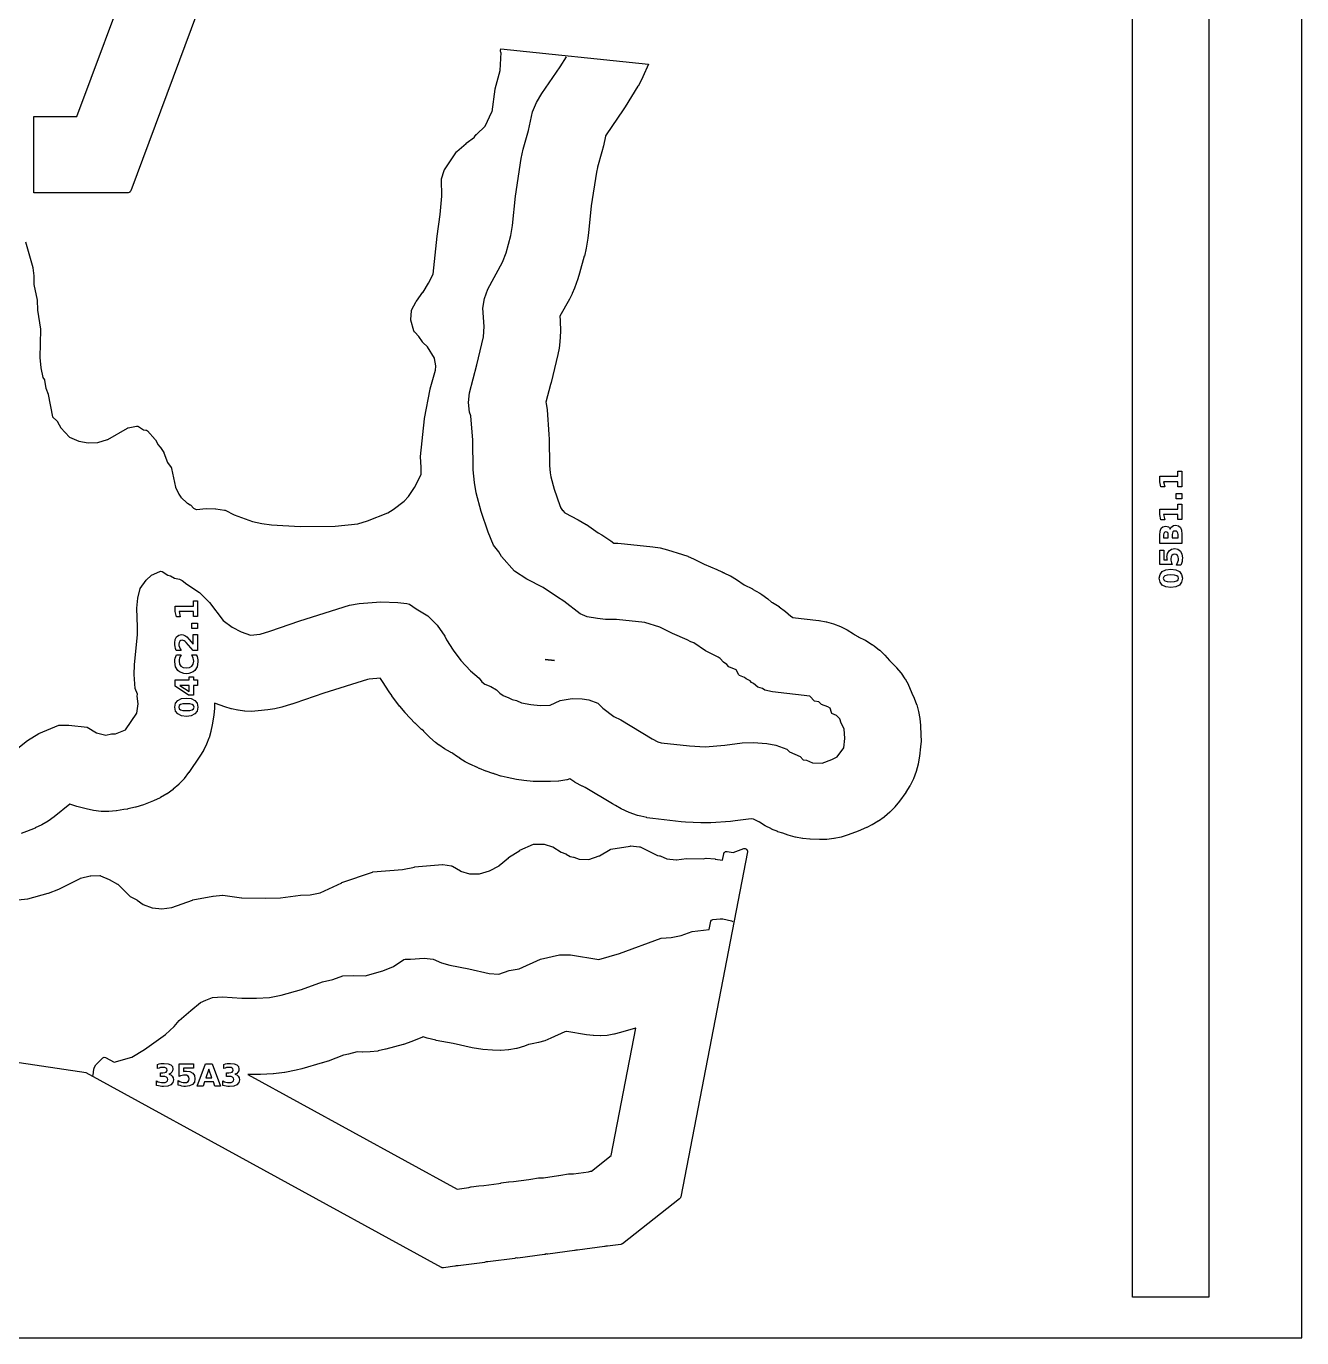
# Model space of a CAD drawing. Header units: millimetres. Extents: x 0 to 841, y 0 to 594.
# Drawn here: x 506.6 to 841, y 0 to 343.8 of the extents above; entities that cross this region are included whole.
import ezdxf

# ---------------------------------------------------------------- set-up
doc = ezdxf.new("R2010")
doc.units = ezdxf.units.MM
for name, color, linetype in [('CUT', 1, 'Continuous'), ('ENGRAVE', 5, 'Continuous'), ('SHEET_EDGE_DO_NOT_CUT', 8, 'Continuous')]:
    doc.layers.add(name, color=color, linetype=linetype)

msp = doc.modelspace()

# ---------------------------------------------------------------- linework, layer by layer
at = {"layer": 'CUT'}
for points in [[(796.62, 412.84), (816.62, 412.84), (816.62, 10.62), (796.62, 10.62), (796.62, 412.84)], [(642.69, 177.78), (645.13, 177.54), (645.13, 177.53), (645.14, 177.53), (645.13, 177.54), (645.12, 177.54), (642.69, 177.78), (642.69, 177.78), (642.69, 177.78)], [(564.74, 69.01), (619.57, 38.99), (619.58, 38.99), (619.6, 38.99), (622.65, 39.39), (622.68, 39.4), (623.2, 39.53), (623.25, 39.54), (625.26, 39.85), (625.31, 39.85), (626.56, 39.91), (626.58, 39.91), (630.5, 40.43), (630.53, 40.43), (631.05, 40.57), (631.1, 40.58), (633.1, 40.88), (633.15, 40.88), (634.39, 40.94), (634.41, 40.94), (638.35, 41.46), (638.38, 41.47), (638.89, 41.6), (638.94, 41.61), (640.94, 41.91), (640.99, 41.92), (642.21, 41.97), (642.23, 41.97), (646.19, 42.5), (646.22, 42.5), (646.74, 42.64), (646.79, 42.65), (648.78, 42.95), (648.83, 42.95), (650.04, 43.01), (650.06, 43.01), (654.03, 43.53), (654.06, 43.54), (654.57, 43.67), (654.62, 43.68), (654.76, 43.7), (654.77, 43.7), (654.78, 43.71), (659.95, 47.78), (659.96, 47.78), (659.97, 47.8), (666.4, 81.16), (666.4, 81.17), (666.39, 81.16), (662.46, 80), (662.44, 79.99), (660.72, 79.56), (660.68, 79.55), (658.94, 79.28), (658.89, 79.28), (657.14, 79.17), (657.09, 79.17), (655.33, 79.21), (655.29, 79.22), (653.53, 79.42), (653.51, 79.43), (648.31, 80.28), (648.3, 80.28), (648.29, 80.28), (647.85, 80.18), (647.83, 80.18), (647.82, 80.17), (644.16, 78.51), (644.14, 78.5), (642.59, 77.88), (642.55, 77.86), (640.96, 77.38), (640.92, 77.37), (639.28, 77.01), (639.26, 77.01), (638.36, 76.86), (638.35, 76.85), (638.34, 76.85), (637.26, 76.46), (637.23, 76.46), (635.23, 75.86), (635.18, 75.85), (633.14, 75.47), (633.09, 75.46), (631.02, 75.31), (630.97, 75.3), (628.88, 75.37), (628.86, 75.37), (626.36, 75.58), (626.32, 75.58), (623.56, 76.01), (623.53, 76.01), (618.59, 77.14), (618.58, 77.14), (614.06, 77.97), (614.03, 77.98), (611.76, 78.54), (611.74, 78.55), (610.65, 78.88), (610.63, 78.89), (610.62, 78.88), (610.55, 78.84), (610.52, 78.84), (607.76, 77.7), (607.73, 77.69), (605.52, 76.92), (605.49, 76.91), (600.88, 75.63), (600.86, 75.62), (598.88, 75.18), (598.83, 75.17), (596.84, 74.93), (596.79, 74.93), (594.77, 74.9), (594.74, 74.9), (593.38, 74.95), (593.36, 74.95), (593.35, 74.95), (591.12, 74.32), (591.08, 74.31), (589.88, 74.06), (589.85, 74.05), (585.76, 72.54), (585.74, 72.53), (584.27, 72.05), (584.25, 72.04), (578.91, 70.54), (578.89, 70.53), (577.42, 70.18), (577.4, 70.17), (574.39, 69.57), (574.37, 69.56), (572.93, 69.33), (572.89, 69.33), (571.43, 69.2), (571.41, 69.2), (568.01, 69.03), (567.99, 69.03), (566.9, 69.01), (566.88, 69.01), (564.74, 69.02), (564.73, 69.02), (564.74, 69.01)]]:
    msp.add_lwpolyline(points, close=True, dxfattribs=at)
for points in [[(554.61, 355.9), (534.04, 300.68), (534.02, 300.64), (533.99, 300.59), (533.97, 300.55), (533.83, 300.38), (533.8, 300.34), (533.76, 300.31), (533.72, 300.28), (533.68, 300.25), (533.64, 300.23), (533.59, 300.21), (533.38, 300.15), (533.33, 300.14), (533.28, 300.13), (533.23, 300.13), (508.62, 300.13), (508.62, 320.13), (519.93, 320.13), (519.94, 320.13), (519.94, 320.14), (534.69, 359.72)], [(506.46, 287.3), (508.37, 280.55), (508.38, 280.51), (508.39, 280.46), (508.6, 278.39), (508.6, 278.35), (508.63, 276.16), (508.63, 276.15), (508.63, 276.14), (509.52, 272.01), (509.52, 271.97), (509.53, 271.92), (509.64, 269.44), (509.64, 269.41), (510.34, 264.38), (510.34, 264.34), (510.34, 264.3), (510.22, 256.97), (510.23, 256.95), (510.43, 254.28), (510.43, 254.27), (510.43, 254.26), (511.02, 251.72), (511.02, 251.71), (511.03, 251.7), (511.39, 251.09), (511.41, 251.05), (511.42, 251), (511.44, 250.96), (511.45, 250.91), (511.78, 248.93), (511.78, 248.91), (511.78, 248.9), (512.38, 247.37), (512.4, 247.33), (512.41, 247.28), (513.51, 241.4), (513.51, 241.39), (513.52, 241.38), (514.73, 240.27), (514.77, 240.23), (514.81, 240.19), (514.83, 240.14), (515.72, 238.53), (515.73, 238.52), (515.74, 238.51), (517.98, 236.09), (517.99, 236.08), (518, 236.07), (520.4, 235), (520.41, 235), (520.42, 235), (522.86, 234.64), (522.87, 234.64), (522.88, 234.64), (525.38, 234.7), (525.39, 234.7), (525.4, 234.71), (527.97, 235.48), (527.98, 235.48), (527.99, 235.49), (533.22, 238.48), (533.27, 238.5), (533.32, 238.52), (533.37, 238.54), (535.52, 238.95), (535.57, 238.96), (535.62, 238.96), (535.67, 238.96), (535.9, 238.94), (535.94, 238.93), (535.99, 238.92), (536.03, 238.9), (536.07, 238.88), (536.11, 238.86), (537.39, 238.04), (537.4, 238.03), (537.41, 238.03), (538.03, 237.92), (538.07, 237.91), (538.12, 237.9), (538.16, 237.88), (538.27, 237.83), (538.31, 237.8), (538.35, 237.78), (538.38, 237.75), (538.42, 237.71), (540.47, 235.46), (540.49, 235.42), (540.52, 235.39), (540.54, 235.35), (541.1, 234.22), (541.11, 234.21), (541.11, 234.2), (541.75, 233.48), (541.78, 233.45), (541.8, 233.41), (542.67, 232.03), (542.7, 231.99), (542.72, 231.94), (543.67, 229.47), (543.67, 229.46), (543.68, 229.45), (544.63, 228.1), (544.66, 228.05), (544.68, 228.01), (544.7, 227.96), (544.71, 227.91), (545.78, 223), (545.79, 222.98), (545.79, 222.97), (546.61, 221.17), (546.61, 221.16), (546.62, 221.15), (547.2, 220.32), (547.21, 220.31), (547.22, 220.3), (548.87, 218.8), (548.88, 218.79), (548.89, 218.78), (549.65, 218.38), (549.68, 218.35), (549.72, 218.33), (549.75, 218.3), (549.78, 218.27), (550.49, 217.48), (550.5, 217.47), (550.51, 217.46), (551.21, 217.15), (551.22, 217.15), (551.24, 217.15), (553.78, 217.39), (553.84, 217.39), (556.28, 217.31), (556.33, 217.3), (558.59, 216.99), (558.65, 216.98), (558.7, 216.96), (558.75, 216.94), (561.14, 215.72), (561.17, 215.71), (565.93, 213.96), (565.96, 213.95), (568.4, 213.42), (568.42, 213.42), (570.9, 213.13), (570.91, 213.13), (578.41, 212.65), (578.43, 212.65), (587.62, 212.8), (587.64, 212.8), (593.55, 213.4), (593.56, 213.4), (593.57, 213.41), (596.12, 214.13), (596.14, 214.14), (601.39, 216.24), (601.39, 216.25), (601.4, 216.25), (602.82, 217.1), (602.85, 217.11), (605.68, 219.3), (605.68, 219.31), (605.69, 219.32), (606.86, 220.56), (606.87, 220.56), (606.87, 220.57), (608.43, 222.85), (608.45, 222.88), (609.92, 225.75), (609.93, 225.78), (610.14, 226.38), (610.14, 226.39), (610.14, 226.4), (610.16, 228.11), (610.16, 228.12), (609.99, 230.98), (609.99, 231.02), (609.99, 231.06), (611.07, 240.91), (611.08, 240.95), (612.51, 248.7), (612.52, 248.75), (613.95, 253.61), (613.96, 253.62), (613.96, 253.63), (614.03, 254.74), (614.03, 254.75), (614.03, 254.77), (613.68, 256.73), (613.68, 256.75), (613.68, 256.76), (611.85, 259.78), (611.84, 259.79), (611.84, 259.79), (610.59, 260.94), (610.56, 260.97), (610.53, 261), (610.51, 261.04), (609.56, 262.49), (609.55, 262.5), (609.54, 262.51), (608.47, 263.59), (608.44, 263.63), (608.41, 263.67), (608.32, 263.81), (608.29, 263.86), (608.27, 263.9), (608.25, 263.95), (607.46, 266.8), (607.45, 266.85), (607.45, 266.91), (607.45, 266.97), (607.61, 269.18), (607.61, 269.24), (607.63, 269.29), (607.64, 269.34), (607.67, 269.39), (608.9, 271.68), (608.93, 271.74), (610.64, 274.06), (610.66, 274.08), (612.09, 276.43), (612.1, 276.45), (613.29, 278.83), (613.3, 278.84), (613.3, 278.85), (614.35, 288.76), (614.35, 288.78), (615.19, 294.43), (615.19, 294.44), (615.58, 299.26), (615.58, 299.29), (615.47, 303.66), (615.47, 303.71), (615.47, 303.75), (615.48, 303.79), (615.49, 303.83), (616.23, 306.03), (616.24, 306.07), (616.26, 306.1), (616.29, 306.14), (619.41, 310.85), (619.43, 310.88), (619.46, 310.92), (619.49, 310.95), (621.93, 313.1), (621.96, 313.12), (624.13, 314.76), (624.14, 314.77), (624.14, 314.78), (624.59, 315.39), (624.62, 315.43), (624.65, 315.46), (626.94, 317.64), (626.95, 317.64), (626.96, 317.65), (628.73, 321.37), (628.74, 321.38), (628.74, 321.39), (629.57, 327.35), (629.58, 327.41), (630.86, 332.2), (630.86, 332.22), (630.86, 332.23), (631.1, 336.93), (631.1, 336.94), (631.09, 336.95), (631, 337.36), (630.99, 337.41), (630.99, 337.46), (630.99, 337.5), (630.99, 337.55), (631.04, 337.87), (669.78, 333.87), (668.28, 330.51), (668.27, 330.48), (667.02, 328.13), (667, 328.1), (663.62, 322.66), (663.62, 322.65), (663.13, 321.9), (663.12, 321.89), (658.65, 315.36), (658.65, 315.35), (658.46, 315.05), (658.46, 315.04), (658.45, 315.02), (657.94, 312.5), (657.94, 312.48), (657.55, 310.91), (657.54, 310.89), (656.36, 306.83), (656.36, 306.81), (656.1, 305.56), (656.1, 305.55), (654.71, 296.74), (654.71, 296.73), (654.03, 289.68), (654.03, 289.66), (653.85, 288.3), (653.84, 288.29), (653.4, 285.64), (653.4, 285.61), (652.94, 283.56), (652.93, 283.54), (651.68, 279.06), (651.68, 279.04), (651.22, 277.6), (651.21, 277.58), (650.33, 275.17), (650.33, 275.15), (649.74, 273.71), (649.72, 273.67), (649.02, 272.28), (649.01, 272.27), (646.56, 267.84), (646.55, 267.83), (646.55, 267.82), (646.64, 266.69), (646.64, 266.65), (646.66, 263.79), (646.66, 263.76), (646.49, 261.1), (646.49, 261.08), (646.31, 259.45), (646.31, 259.41), (646, 257.8), (645.99, 257.78), (644.26, 250.44), (644.25, 250.43), (644.11, 249.87), (644.11, 249.86), (642.88, 245.29), (642.88, 245.28), (642.88, 245.27), (642.95, 244.95), (642.96, 244.91), (643.16, 243.24), (643.16, 243.22), (643.65, 236.83), (643.65, 236.82), (643.71, 235.55), (643.71, 235.53), (643.79, 228.66), (643.79, 228.63), (643.98, 226.78), (643.98, 226.77), (644.15, 225.7), (644.16, 225.67), (645.03, 222.47), (645.04, 222.45), (646.49, 218.19), (646.49, 218.18), (646.68, 217.71), (646.69, 217.7), (646.69, 217.69), (647.24, 216.88), (647.26, 216.86), (647.75, 216.31), (647.76, 216.31), (647.77, 216.3), (647.85, 216.25), (647.86, 216.24), (651.31, 214.45), (651.34, 214.43), (653.44, 213.17), (653.47, 213.16), (656.53, 211.05), (656.55, 211.04), (657.52, 210.48), (657.55, 210.46), (659.86, 208.91), (659.88, 208.89), (660.66, 208.29), (660.67, 208.28), (660.68, 208.28), (661.7, 208.26), (661.72, 208.26), (663.43, 208.16), (663.45, 208.15), (670.87, 207.38), (670.9, 207.37), (672.8, 207.08), (672.84, 207.07), (674.71, 206.59), (674.73, 206.58), (678.63, 205.37), (678.65, 205.37), (680.1, 204.85), (680.14, 204.84), (681.55, 204.21), (681.56, 204.2), (684.37, 202.82), (684.38, 202.82), (687.66, 201.44), (687.68, 201.43), (689.02, 200.8), (689.05, 200.78), (689.36, 200.61), (689.37, 200.61), (689.38, 200.6), (689.47, 200.57), (689.51, 200.55), (691.18, 199.75), (691.22, 199.72), (692.81, 198.76), (692.83, 198.75), (694.83, 197.41), (694.85, 197.39), (697.03, 196.29), (697.05, 196.28), (698.9, 195.21), (698.92, 195.19), (699.48, 194.83), (699.5, 194.82), (701.02, 193.72), (701.05, 193.69), (701.99, 192.87), (702, 192.86), (702.01, 192.85), (702.21, 192.76), (702.26, 192.74), (704, 191.68), (704.05, 191.65), (705.67, 190.42), (705.71, 190.38), (707.03, 189.14), (707.04, 189.13), (707.05, 189.13), (707.47, 188.86), (707.48, 188.85), (707.49, 188.85), (714.45, 188), (714.47, 188), (716.36, 187.68), (716.4, 187.67), (718.24, 187.16), (718.28, 187.15), (720.06, 186.47), (720.1, 186.45), (721.81, 185.6), (721.85, 185.58), (723.46, 184.57), (723.5, 184.54), (723.73, 184.36), (723.74, 184.36), (723.75, 184.35), (723.79, 184.33), (723.84, 184.3), (724.6, 183.84), (724.61, 183.84), (724.62, 183.83), (724.68, 183.81), (724.73, 183.79), (726.56, 182.89), (726.6, 182.86), (728.34, 181.77), (728.36, 181.75), (728.89, 181.38), (728.91, 181.36), (730.35, 180.24), (730.38, 180.21), (731.71, 178.96), (731.74, 178.92), (732.94, 177.56), (732.97, 177.52), (733.09, 177.35), (733.1, 177.34), (733.11, 177.33), (733.47, 177), (733.49, 176.98), (734.76, 175.7), (734.79, 175.66), (735.94, 174.28), (735.96, 174.24), (736.97, 172.75), (737, 172.71), (737.87, 171.14), (737.89, 171.1), (738.61, 169.45), (738.62, 169.41), (738.78, 168.94), (738.8, 168.9), (739.37, 167.75), (739.39, 167.71), (740.05, 166.01), (740.07, 165.96), (740.56, 164.2), (740.57, 164.16), (740.91, 162.36), (740.91, 162.31), (741.08, 160.48), (741.08, 160.46), (741.18, 157.95), (741.18, 157.93), (741.19, 156.46), (741.19, 156.42), (741.08, 154.95), (741.08, 154.93), (740.81, 152.47), (740.81, 152.44), (740.49, 150.46), (740.48, 150.41), (739.96, 148.48), (739.94, 148.43), (739.23, 146.56), (739.21, 146.52), (738.31, 144.74), (738.28, 144.69), (737.2, 143), (737.18, 142.98), (735.52, 140.66), (735.51, 140.64), (734.35, 139.17), (734.32, 139.13), (733.03, 137.79), (732.99, 137.75), (731.58, 136.54), (731.54, 136.51), (730.02, 135.43), (729.98, 135.41), (728.35, 134.48), (728.33, 134.46), (726.95, 133.76), (726.92, 133.75), (724.72, 132.79), (724.69, 132.78), (722.1, 131.83), (722.08, 131.83), (720.29, 131.27), (720.24, 131.25), (718.42, 130.87), (718.37, 130.87), (716.52, 130.66), (716.47, 130.66), (714.59, 130.63), (714.57, 130.63), (712.11, 130.71), (712.08, 130.71), (710.18, 130.87), (710.13, 130.87), (708.26, 131.21), (708.22, 131.22), (706.39, 131.74), (706.34, 131.75), (705, 132.28), (704.98, 132.29), (703.7, 132.67), (703.66, 132.69), (702, 133.36), (701.96, 133.38), (700.37, 134.2), (700.33, 134.22), (698.82, 135.18), (698.78, 135.21), (698.71, 135.26), (698.7, 135.27), (698.69, 135.28), (697.3, 135.96), (697.29, 135.96), (697.28, 135.97), (696.69, 136.01), (696.67, 136.01), (695.95, 135.99), (695.93, 135.99), (692.51, 135.52), (692.5, 135.52), (691.24, 135.38), (691.22, 135.38), (686.09, 135.01), (686.06, 135), (683.54, 134.98), (683.51, 134.98), (679.46, 135.2), (679.44, 135.2), (678.36, 135.29), (678.35, 135.29), (670.9, 136.1), (670.88, 136.11), (669.33, 136.34), (669.29, 136.35), (667.77, 136.7), (667.75, 136.71), (666.89, 136.94), (666.86, 136.95), (664.72, 137.68), (664.66, 137.7), (662.61, 138.67), (662.59, 138.68), (661.1, 139.49), (661.09, 139.5), (660.34, 139.93), (660.33, 139.94), (653.19, 144.26), (653.17, 144.27), (652.43, 144.61), (652.4, 144.62), (650.52, 145.6), (650.47, 145.63), (649.16, 146.5), (649.15, 146.51), (649.14, 146.51), (648.41, 146.3), (648.36, 146.29), (646.25, 145.93), (646.2, 145.92), (644.05, 145.79), (644.02, 145.79), (641.52, 145.78), (641.49, 145.78), (639.57, 145.86), (639.55, 145.86), (637.08, 146.09), (637.06, 146.1), (635.17, 146.36), (635.14, 146.37), (632.72, 146.83), (632.7, 146.84), (631.11, 147.21), (631.07, 147.22), (629.53, 147.72), (629.49, 147.73), (629.1, 147.9), (629.09, 147.9), (629.07, 147.91), (628.97, 147.93), (628.93, 147.94), (627.18, 148.49), (627.14, 148.5), (625.45, 149.21), (625.41, 149.23), (624.78, 149.57), (624.74, 149.59), (624.7, 149.6), (624.68, 149.61), (623.18, 150.24), (623.14, 150.26), (621.71, 151), (621.68, 151.02), (620.3, 151.88), (620.28, 151.9), (619.43, 152.49), (619.4, 152.5), (618.5, 153.2), (618.49, 153.21), (618.48, 153.21), (617.94, 153.45), (617.9, 153.47), (616.31, 154.37), (616.27, 154.4), (614.76, 155.44), (614.74, 155.46), (613.93, 156.07), (613.91, 156.09), (612.45, 157.33), (612.41, 157.36), (611.08, 158.73), (611.05, 158.77), (610.89, 158.97), (610.88, 158.98), (610.87, 158.98), (610.31, 159.45), (610.29, 159.47), (608.56, 161.11), (608.54, 161.13), (605.98, 163.86), (605.96, 163.88), (604.54, 165.59), (604.52, 165.61), (602.5, 168.32), (602.49, 168.34), (601.8, 169.32), (601.79, 169.33), (600.05, 172), (600.04, 172.02), (599.54, 172.86), (599.54, 172.87), (599.52, 172.87), (596.55, 172.62), (596.53, 172.61), (596.16, 172.55), (596.13, 172.54), (584.63, 168.94), (584.62, 168.94), (577.06, 166.33), (577.05, 166.33), (576.23, 166.06), (576.22, 166.06), (573.65, 165.3), (573.63, 165.29), (571.85, 164.86), (571.81, 164.85), (570, 164.58), (569.98, 164.57), (567.46, 164.32), (567.44, 164.31), (565.7, 164.21), (565.66, 164.21), (563.93, 164.27), (563.88, 164.27), (562.17, 164.48), (562.12, 164.48), (560.43, 164.84), (560.39, 164.85), (558.73, 165.36), (558.71, 165.37), (556.29, 166.23), (556.25, 166.24), (555.99, 166.36), (555.98, 166.36), (555.98, 166.35), (555.97, 165.12), (555.97, 165.08), (555.78, 163.19), (555.78, 163.17), (555.4, 160.72), (555.4, 160.69), (555.06, 158.98), (555.05, 158.93), (554.56, 157.27), (554.54, 157.22), (553.91, 155.6), (553.89, 155.56), (553.11, 154.01), (553.09, 153.97), (552.17, 152.48), (552.16, 152.46), (549.24, 148.16), (549.22, 148.14), (548.04, 146.57), (548.01, 146.53), (546.68, 145.1), (546.64, 145.06), (545.18, 143.77), (545.14, 143.74), (543.56, 142.6), (543.52, 142.57), (541.83, 141.6), (541.78, 141.58), (539.99, 140.77), (539.97, 140.76), (537.37, 139.74), (537.35, 139.74), (535.35, 139.07), (535.3, 139.06), (533.25, 138.62), (533.2, 138.61), (532.23, 138.51), (532.21, 138.51), (530.3, 138.14), (530.25, 138.14), (528.31, 137.96), (528.26, 137.96), (526.3, 137.98), (526.25, 137.99), (524.31, 138.2), (524.26, 138.21), (522.34, 138.63), (522.32, 138.63), (519.9, 139.28), (519.87, 139.29), (518.11, 139.85), (518.09, 139.86), (518.09, 139.86), (518.08, 139.85), (513.98, 136.56), (513.96, 136.55), (512.43, 135.44), (512.39, 135.41), (510.77, 134.46), (510.73, 134.44), (509.01, 133.64), (508.99, 133.63), (506.73, 132.71), (506.71, 132.71), (505.31, 132.2)], [(494.12, 113.73), (507.05, 115.09), (507.06, 115.09), (507.07, 115.09), (512.42, 116.55), (512.44, 116.56), (515.17, 117.6), (515.19, 117.61), (520.76, 120.41), (520.81, 120.43), (520.86, 120.45), (523.42, 121.11), (523.48, 121.12), (523.54, 121.13), (525.92, 121.15), (525.98, 121.15), (526.03, 121.14), (526.08, 121.13), (526.13, 121.11), (528.34, 120.14), (528.37, 120.13), (530.59, 118.94), (530.63, 118.92), (530.67, 118.89), (530.71, 118.85), (533.85, 115.66), (533.86, 115.65), (533.87, 115.65), (535.64, 114.76), (535.67, 114.74), (535.71, 114.72), (537.29, 113.56), (537.3, 113.55), (537.31, 113.55), (539.67, 112.74), (539.69, 112.74), (539.7, 112.74), (542.16, 112.44), (542.18, 112.44), (542.19, 112.44), (544.78, 112.79), (544.79, 112.8), (544.8, 112.8), (550.22, 114.74), (550.26, 114.75), (550.3, 114.76), (555.56, 115.77), (555.61, 115.78), (558.08, 115.99), (558.14, 115.99), (558.19, 115.99), (563.11, 115.35), (563.14, 115.35), (569.37, 115.2), (569.38, 115.2), (573.29, 115.36), (573.32, 115.36), (578.52, 116.03), (578.57, 116.04), (581.07, 116.07), (581.08, 116.08), (581.09, 116.08), (583.7, 116.63), (583.72, 116.63), (583.73, 116.64), (589.34, 119.3), (589.39, 119.32), (597.42, 122.09), (597.46, 122.1), (597.5, 122.11), (597.54, 122.12), (605.24, 122.78), (605.27, 122.79), (608.41, 123.4), (608.46, 123.41), (615.73, 124.03), (615.79, 124.04), (615.85, 124.03), (618.16, 123.68), (618.2, 123.67), (618.25, 123.66), (618.29, 123.64), (618.34, 123.62), (620.46, 122.37), (620.47, 122.36), (620.48, 122.36), (622.85, 121.6), (622.87, 121.6), (622.88, 121.6), (625.4, 121.59), (625.41, 121.59), (625.42, 121.59), (628.1, 122.4), (628.11, 122.4), (628.12, 122.41), (630.58, 123.75), (630.59, 123.75), (630.6, 123.76), (633.02, 125.85), (633.08, 125.89), (636.01, 127.75), (636.04, 127.77), (636.07, 127.79), (639.63, 129.36), (639.68, 129.38), (639.73, 129.39), (639.78, 129.4), (639.84, 129.4), (642.23, 129.39), (642.28, 129.38), (642.32, 129.38), (642.37, 129.37), (644.57, 128.71), (644.61, 128.69), (644.65, 128.68), (644.69, 128.66), (646.88, 127.33), (646.89, 127.33), (646.9, 127.32), (648.11, 126.86), (648.16, 126.84), (648.21, 126.81), (649.19, 126.15), (649.2, 126.15), (649.21, 126.14), (650.06, 126.03), (650.11, 126.02), (650.17, 126.01), (651.61, 125.47), (651.62, 125.47), (651.63, 125.47), (654.11, 125.35), (654.12, 125.35), (654.14, 125.36), (656.86, 126.3), (656.87, 126.31), (656.88, 126.32), (659.68, 127.99), (659.72, 128.01), (659.76, 128.03), (659.81, 128.04), (659.85, 128.05), (664.95, 128.91), (665, 128.92), (665.04, 128.92), (665.08, 128.92), (667.43, 128.73), (667.47, 128.72), (667.52, 128.71), (667.56, 128.7), (667.6, 128.68), (672.15, 126.46), (672.16, 126.46), (672.17, 126.45), (672.67, 126.37), (672.73, 126.35), (672.78, 126.33), (674.54, 125.57), (674.55, 125.57), (674.56, 125.57), (677.03, 125.31), (677.05, 125.31), (677.06, 125.31), (679.68, 125.63), (679.75, 125.64), (684.1, 125.57), (684.12, 125.57), (684.13, 125.58), (684.76, 125.71), (684.81, 125.72), (684.86, 125.73), (684.91, 125.72), (687.22, 125.51), (687.26, 125.5), (689.13, 125.17), (689.14, 125.17), (689.14, 125.18), (689.47, 126.88), (689.49, 126.93), (689.51, 126.99), (689.53, 127.04), (689.62, 127.18), (689.65, 127.22), (689.68, 127.27), (689.72, 127.3), (689.76, 127.34), (689.82, 127.38), (689.87, 127.4), (689.92, 127.43), (689.97, 127.45), (690.02, 127.46), (690.19, 127.48), (690.24, 127.49), (690.3, 127.49), (690.35, 127.48), (691.93, 127.2), (691.94, 127.2), (691.95, 127.2), (694.76, 128.23), (694.81, 128.25), (694.85, 128.26), (694.9, 128.26), (694.95, 128.26), (695, 128.26), (695.04, 128.25), (695.09, 128.24), (695.24, 128.19), (695.28, 128.17), (695.33, 128.15), (695.37, 128.12), (695.41, 128.09), (695.44, 128.06), (695.48, 128.02), (695.5, 127.98), (695.6, 127.82), (695.63, 127.78), (695.65, 127.74), (695.66, 127.69), (695.67, 127.65), (695.68, 127.6), (695.68, 127.56), (695.68, 127.45), (695.68, 127.4), (695.67, 127.35), (678.25, 36.98), (678.24, 36.93), (678.22, 36.88), (678.2, 36.83), (678.17, 36.79), (678.02, 36.56), (677.99, 36.52), (677.95, 36.49), (677.91, 36.45), (662.92, 24.66), (662.87, 24.63), (662.82, 24.61), (662.66, 24.53), (662.61, 24.51), (662.56, 24.49), (662.51, 24.48), (659, 24.01), (658.95, 24.01), (658.9, 24.01), (658.6, 24.04), (658.58, 24.04), (658.57, 24.03), (658.31, 23.94), (658.26, 23.92), (658.2, 23.91), (651.17, 22.98), (651.11, 22.98), (651.06, 22.98), (650.75, 23), (650.74, 23), (650.73, 23), (650.48, 22.9), (650.42, 22.89), (650.36, 22.87), (643.33, 21.95), (643.28, 21.94), (643.22, 21.94), (642.92, 21.97), (642.91, 21.97), (642.9, 21.97), (642.64, 21.87), (642.58, 21.85), (642.53, 21.84), (635.5, 20.91), (635.44, 20.91), (635.39, 20.91), (635.08, 20.94), (635.07, 20.94), (635.06, 20.93), (634.8, 20.83), (634.74, 20.82), (634.69, 20.81), (627.67, 19.88), (627.61, 19.87), (627.56, 19.88), (627.24, 19.9), (627.23, 19.9), (627.22, 19.9), (626.96, 19.8), (626.9, 19.78), (626.85, 19.77), (619.83, 18.85), (619.78, 18.84), (619.73, 18.84), (619.41, 18.87), (619.4, 18.87), (619.38, 18.87), (619.12, 18.76), (619.06, 18.75), (619, 18.74), (615.98, 18.34), (615.93, 18.33), (615.88, 18.33), (615.72, 18.35), (615.67, 18.35), (615.62, 18.37), (615.57, 18.38), (615.52, 18.41), (522.35, 69.42), (522.34, 69.43), (522.33, 69.43), (454.38, 79.55)]]:
    msp.add_lwpolyline(points, dxfattribs=at)
at = {"layer": 'ENGRAVE'}
for points in [[(501.46, 152.16), (506.98, 156.59), (509.92, 158.42), (515.22, 160.56), (517.85, 160.59), (522.6, 160.09), (525.07, 158.6), (527.51, 157.95), (529.01, 158.31), (530.07, 158.36), (532.69, 159.39), (535.63, 163.71), (536, 166.19), (535.72, 168.18), (535.79, 168.72), (535.18, 170.2), (534.9, 173.88), (534.98, 176.37), (535.78, 184.33), (535.85, 186.32), (535.67, 191.3), (535.92, 193.89), (536.53, 196.41), (538.12, 198.64), (539.45, 199.89), (541.65, 200.86), (541.94, 200.92), (542.29, 200.84), (543.76, 199.91), (544.49, 199.77), (545.55, 199.09), (546.78, 198.85), (547.5, 198.5), (548.71, 197.54), (552.02, 195.33), (554.66, 192.76), (558.27, 188.02), (560.63, 186.32), (562.96, 185.08), (565.41, 184.21), (567.95, 184.47), (570.53, 185.24), (578.37, 187.94), (591.4, 192.02), (593.95, 192.47), (599.61, 192.95), (604.01, 192.72), (606.4, 192.47), (607.08, 192.27), (608.86, 191.07), (611.9, 189.28), (614.38, 186.78), (616.4, 183.9), (616.78, 182.96), (618.54, 180.27), (620.57, 177.54), (623.14, 174.79), (625.4, 172.91), (626.08, 171.96), (626.9, 171.33), (628.4, 170.75), (629.92, 169.87), (630.76, 168.97), (631.64, 168.36), (633.17, 167.79), (634.04, 167.28), (635.16, 167.09), (636.47, 166.48), (638.91, 166.01), (641.4, 165.78), (643.94, 165.79), (646.62, 167.07), (649.75, 167.6), (652.41, 167.53), (654.14, 167.25), (656.52, 166.37), (657.77, 165.01), (660.68, 162.82), (662.53, 161.99), (670.69, 157.05), (672.19, 156.23), (673.07, 155.99), (680.53, 155.17), (684.61, 154.95), (689.76, 155.33), (694.32, 155.96), (697.21, 156.03), (700.74, 155.76), (703.18, 155.34), (706.06, 154.26), (706.75, 153.58), (709.51, 152.38), (710.32, 151.54), (711.16, 151.41), (712.75, 150.7), (715.24, 150.62), (717.85, 151.57), (719.25, 152.29), (720.93, 154.63), (721.2, 157.11), (721.09, 159.64), (720.27, 161.1), (719.95, 162.27), (719.06, 163.09), (717.84, 163.68), (717.69, 163.92), (717.34, 165.05), (716.79, 165.44), (715.09, 165.97), (714.4, 166.67), (713.25, 166.89), (712.04, 168.15), (702.29, 169.34), (700.22, 169.78), (699.68, 170.16), (698.38, 170.57), (697.31, 171.54), (696.76, 171.76), (696.37, 172.24), (695.33, 172.72), (694.96, 173.12), (693.63, 173.57), (693.42, 173.8), (692.78, 175.13), (690.85, 175.91), (690.28, 176.53), (689.39, 177.1), (688.56, 178.07), (687.99, 178.45), (684.7, 180.12), (681.67, 182.16), (680.87, 182.41), (679.9, 183), (676.06, 184.62), (672.71, 186.27), (668.8, 187.48), (661.35, 188.26), (658.45, 188.32), (656.36, 188.53), (653.65, 189.01), (651.86, 189.78), (647.57, 193.13), (645.87, 194.11), (642.12, 196.69), (637.85, 198.9), (634.65, 200.94), (631.2, 204.82), (630.5, 206.02), (629.14, 207.75), (627.74, 211.2), (625.9, 216.59), (624.57, 221.47), (624.14, 224.22), (623.8, 227.52), (623.71, 235.29), (623.22, 241.7), (622.88, 242.67), (622.61, 245.21), (622.82, 247.7), (624.79, 255.04), (626.53, 262.4), (626.71, 265.08), (626.32, 269.93), (626.74, 272.43), (627.6, 274.91), (631.53, 281.98), (632.42, 284.42), (633.67, 288.93), (634.12, 291.59), (634.86, 299.26), (636.42, 309.11), (636.93, 311.62), (638.34, 316.48), (639.34, 321.39), (640.42, 323.84), (641.8, 326.14), (646.63, 333.2), (648.24, 335.79)], [(524.21, 68.75), (524.17, 68.87), (524.33, 70.39), (524.5, 70.93), (524.89, 71.56), (526.76, 73.4), (527.1, 73.52), (527.46, 73.46), (529.65, 72.27), (534.31, 73.59), (537.63, 75.61), (543.14, 79.5), (545.42, 81.6), (546.74, 83.14), (549.76, 85.82), (552.33, 87.9), (553.7, 88.51), (555.48, 89.16), (558.1, 89.37), (563.13, 89.03), (567.02, 89.01), (570.44, 89.17), (573.47, 89.78), (578.82, 91.29), (584.32, 93.32), (587, 93.89), (589.67, 94.85), (592.32, 95), (595.49, 94.89), (600.13, 96.18), (602.91, 97.33), (605.64, 99.13), (605.99, 99.25), (607.38, 99.23), (610.98, 99.54), (613.35, 99.28), (615.51, 98.31), (617.67, 97.65), (622.62, 96.73), (627.99, 95.51), (630.53, 95.3), (633.26, 96.27), (635.89, 96.72), (641.48, 99.25), (646.41, 100.35), (649.33, 100.38), (656.75, 99.16), (662.14, 100.77), (673.05, 104.71), (675.68, 104.91), (678.29, 105.42), (681.17, 106.49), (685.64, 107), (686.07, 109.17), (686.28, 109.47), (686.61, 109.63), (688.56, 109.85), (689.2, 109.85), (691.53, 109.31), (691.85, 109.09)]]:
    msp.add_lwpolyline(points, dxfattribs=at)
for points in [[(808.55, 223.08), (808.55, 224.41), (804.78, 224.41), (805.07, 223.05), (804.04, 223.05), (803.76, 224.4), (803.76, 225.83), (808.55, 225.83), (808.55, 227.16), (809.59, 227.16), (809.59, 223.08), (808.55, 223.08)], [(808.08, 219.92), (808.08, 221.33), (809.59, 221.33), (809.59, 219.92), (808.08, 219.92)], [(808.55, 214.48), (808.55, 215.8), (804.78, 215.8), (805.07, 214.44), (804.04, 214.44), (803.76, 215.8), (803.76, 217.23), (808.55, 217.23), (808.55, 218.55), (809.59, 218.55), (809.59, 214.48), (808.55, 214.48)], [(806.47, 211.96), (806.67, 212.39), (806.99, 212.71), (807.41, 212.91), (807.92, 212.98), (808.66, 212.83), (809.18, 212.41), (809.49, 211.69), (809.59, 210.67), (809.59, 208.18), (803.76, 208.18), (803.76, 210.43), (803.85, 211.48), (804.13, 212.19), (804.61, 212.6), (805.3, 212.74), (805.7, 212.69), (806.03, 212.54), (806.29, 212.29), (806.47, 211.96)], [(806.02, 210.51), (805.98, 210.82), (805.86, 211.05), (805.67, 211.19), (805.4, 211.23), (805.14, 211.19), (804.94, 211.05), (804.82, 210.82), (804.78, 210.51), (804.78, 209.68), (806.02, 209.68), (806.02, 210.51)], [(808.57, 210.56), (808.52, 210.96), (808.38, 211.24), (808.14, 211.41), (807.8, 211.47), (807.47, 211.41), (807.23, 211.25), (807.09, 210.96), (807.04, 210.56), (807.04, 209.68), (808.57, 209.68), (808.57, 210.56)], [(803.76, 202.72), (803.76, 206.46), (804.87, 206.46), (804.87, 203.92), (805.77, 203.92), (805.73, 204.09), (805.7, 204.27), (805.68, 204.44), (805.67, 204.63), (805.8, 205.58), (806.21, 206.29), (806.84, 206.73), (807.69, 206.88), (808.53, 206.72), (809.17, 206.24), (809.57, 205.46), (809.71, 204.44), (809.68, 203.95), (809.61, 203.46), (809.49, 202.97), (809.32, 202.49), (808.14, 202.49), (808.38, 202.96), (808.55, 203.4), (808.65, 203.81), (808.68, 204.2), (808.62, 204.69), (808.42, 205.06), (808.1, 205.3), (807.69, 205.38), (807.28, 205.3), (806.97, 205.06), (806.77, 204.69), (806.7, 204.2), (806.72, 203.87), (806.78, 203.51), (806.89, 203.13), (807.04, 202.72), (803.76, 202.72)], [(806.68, 201.49), (807.97, 201.34), (808.92, 200.87), (809.51, 200.11), (809.71, 199.09), (809.51, 198.07), (808.92, 197.32), (807.97, 196.85), (806.68, 196.69), (805.4, 196.85), (804.44, 197.32), (803.85, 198.07), (803.66, 199.09), (803.85, 200.11), (804.44, 200.87), (805.4, 201.34), (806.68, 201.49)], [(806.67, 199.99), (805.74, 199.94), (805.13, 199.78), (804.8, 199.51), (804.68, 199.09), (804.8, 198.68), (805.13, 198.4), (805.74, 198.25), (806.67, 198.19), (807.61, 198.25), (808.23, 198.4), (808.57, 198.68), (808.68, 199.09), (808.57, 199.51), (808.23, 199.78), (807.61, 199.94), (806.67, 199.99)], [(550.5, 189.07), (550.5, 190.4), (546.73, 190.4), (547.01, 189.03), (545.99, 189.03), (545.71, 190.39), (545.71, 191.82), (550.5, 191.82), (550.5, 193.15), (551.54, 193.15), (551.54, 189.07), (550.5, 189.07)], [(550.03, 185.91), (550.03, 187.31), (551.54, 187.31), (551.54, 185.91), (550.03, 185.91)], [(550.44, 181.83), (550.44, 184.4), (551.54, 184.4), (551.54, 180.16), (550.44, 180.16), (548.56, 182.29), (548.3, 182.53), (548.05, 182.71), (547.8, 182.81), (547.54, 182.84), (547.17, 182.78), (546.88, 182.57), (546.69, 182.25), (546.63, 181.84), (546.67, 181.47), (546.78, 181.07), (546.97, 180.64), (547.23, 180.17), (545.95, 180.17), (545.8, 180.68), (545.69, 181.18), (545.63, 181.67), (545.6, 182.15), (545.72, 183.08), (546.07, 183.78), (546.62, 184.21), (547.35, 184.36), (547.81, 184.3), (548.24, 184.11), (548.72, 183.73), (549.34, 183.08), (550.44, 181.83)], [(551.22, 179.01), (551.41, 178.59), (551.55, 178.15), (551.63, 177.69), (551.66, 177.21), (551.45, 175.91), (550.84, 174.9), (550.4, 174.53), (549.29, 174.11), (548.63, 174.05), (547.97, 174.11), (546.86, 174.53), (546.42, 174.9), (545.81, 175.91), (545.6, 177.21), (545.63, 177.69), (545.71, 178.15), (545.85, 178.59), (546.04, 179.01), (547.24, 179.01), (547, 178.6), (546.83, 178.19), (546.73, 177.77), (546.69, 177.33), (546.82, 176.61), (547.21, 176.07), (547.82, 175.72), (548.63, 175.61), (549.44, 175.72), (550.05, 176.07), (550.44, 176.61), (550.57, 177.33), (550.53, 177.77), (550.43, 178.19), (550.26, 178.6), (550.01, 179.01), (551.22, 179.01)], [(545.71, 170.78), (545.71, 172.45), (549.39, 172.45), (549.39, 173.29), (550.48, 173.29), (550.48, 172.45), (551.54, 172.45), (551.54, 171.03), (550.48, 171.03), (550.48, 168.45), (549.19, 168.45), (545.71, 170.78)], [(546.95, 171.03), (549.39, 169.38), (549.39, 171.03), (546.95, 171.03)], [(548.63, 167.7), (549.92, 167.55), (550.87, 167.08), (551.46, 166.32), (551.66, 165.31), (551.46, 164.29), (550.87, 163.53), (549.92, 163.06), (548.63, 162.9), (547.35, 163.06), (546.39, 163.53), (545.8, 164.29), (545.6, 165.31), (545.8, 166.32), (546.39, 167.08), (547.35, 167.55), (548.63, 167.7)], [(548.62, 166.2), (547.69, 166.15), (547.08, 166), (546.74, 165.72), (546.63, 165.31), (546.74, 164.89), (547.08, 164.61), (547.69, 164.46), (548.62, 164.41), (549.56, 164.46), (550.18, 164.61), (550.52, 164.89), (550.63, 165.31), (550.52, 165.72), (550.18, 165.99), (549.56, 166.15), (548.62, 166.2)], [(544.02, 69.13), (544.54, 68.92), (544.92, 68.6), (545.15, 68.17), (545.23, 67.64), (545.06, 66.88), (544.56, 66.32), (543.75, 65.98), (542.63, 65.87), (542.18, 65.89), (541.72, 65.94), (541.28, 66.03), (540.83, 66.16), (540.83, 67.32), (541.25, 67.13), (541.67, 67), (542.08, 66.92), (542.49, 66.89), (543.02, 66.94), (543.4, 67.1), (543.64, 67.35), (543.72, 67.69), (543.64, 68.04), (543.4, 68.3), (542.99, 68.45), (542.43, 68.5), (541.83, 68.5), (541.83, 69.47), (542.46, 69.47), (542.96, 69.52), (543.31, 69.65), (543.52, 69.87), (543.59, 70.19), (543.52, 70.49), (543.32, 70.71), (542.99, 70.85), (542.55, 70.89), (542.19, 70.87), (541.82, 70.81), (541.45, 70.71), (541.08, 70.57), (541.08, 71.67), (541.53, 71.78), (541.96, 71.86), (542.4, 71.91), (542.82, 71.92), (543.82, 71.83), (544.52, 71.55), (544.95, 71.08), (545.09, 70.42), (545.02, 69.96), (544.82, 69.59), (544.49, 69.31), (544.02, 69.13)], [(546.71, 71.82), (550.45, 71.82), (550.45, 70.71), (547.91, 70.71), (547.91, 69.81), (548.08, 69.85), (548.26, 69.88), (548.43, 69.9), (548.62, 69.91), (549.57, 69.77), (550.28, 69.37), (550.72, 68.73), (550.87, 67.89), (550.71, 67.04), (550.22, 66.4), (549.45, 66), (548.43, 65.87), (547.94, 65.89), (547.45, 65.97), (546.96, 66.09), (546.48, 66.26), (546.48, 67.44), (546.95, 67.2), (547.38, 67.03), (547.8, 66.93), (548.19, 66.89), (548.68, 66.96), (549.05, 67.16), (549.29, 67.48), (549.37, 67.89), (549.29, 68.3), (549.05, 68.61), (548.68, 68.81), (548.19, 68.88), (547.86, 68.86), (547.5, 68.79), (547.12, 68.69), (546.71, 68.53), (546.71, 71.82)], [(555.7, 67.05), (553.35, 67.05), (552.98, 65.98), (551.47, 65.98), (553.63, 71.82), (555.42, 71.82), (557.58, 65.98), (556.07, 65.98), (555.7, 67.05)], [(553.73, 68.13), (555.32, 68.13), (554.53, 70.45), (553.73, 68.13)], [(561.35, 69.13), (561.87, 68.92), (562.24, 68.6), (562.47, 68.17), (562.55, 67.64), (562.38, 66.88), (561.89, 66.32), (561.07, 65.98), (559.95, 65.87), (559.5, 65.89), (559.05, 65.94), (558.6, 66.03), (558.16, 66.16), (558.16, 67.32), (558.58, 67.13), (558.99, 67), (559.41, 66.92), (559.81, 66.89), (560.34, 66.94), (560.73, 67.1), (560.97, 67.35), (561.05, 67.69), (560.97, 68.04), (560.72, 68.3), (560.32, 68.45), (559.76, 68.5), (559.16, 68.5), (559.16, 69.47), (559.79, 69.47), (560.28, 69.52), (560.63, 69.65), (560.84, 69.87), (560.91, 70.19), (560.84, 70.49), (560.64, 70.71), (560.32, 70.85), (559.88, 70.89), (559.51, 70.87), (559.14, 70.81), (558.77, 70.71), (558.41, 70.57), (558.41, 71.67), (558.85, 71.78), (559.29, 71.86), (559.72, 71.91), (560.15, 71.92), (561.14, 71.83), (561.85, 71.55), (562.27, 71.08), (562.41, 70.42), (562.35, 69.96), (562.14, 69.59), (561.81, 69.31), (561.35, 69.13)]]:
    msp.add_lwpolyline(points, close=True, dxfattribs=at)
at = {"layer": 'SHEET_EDGE_DO_NOT_CUT'}
msp.add_lwpolyline([(0, 0), (841, 0), (841, 594), (0, 594)], close=True, dxfattribs=at)

doc.saveas('drawing.dxf')
